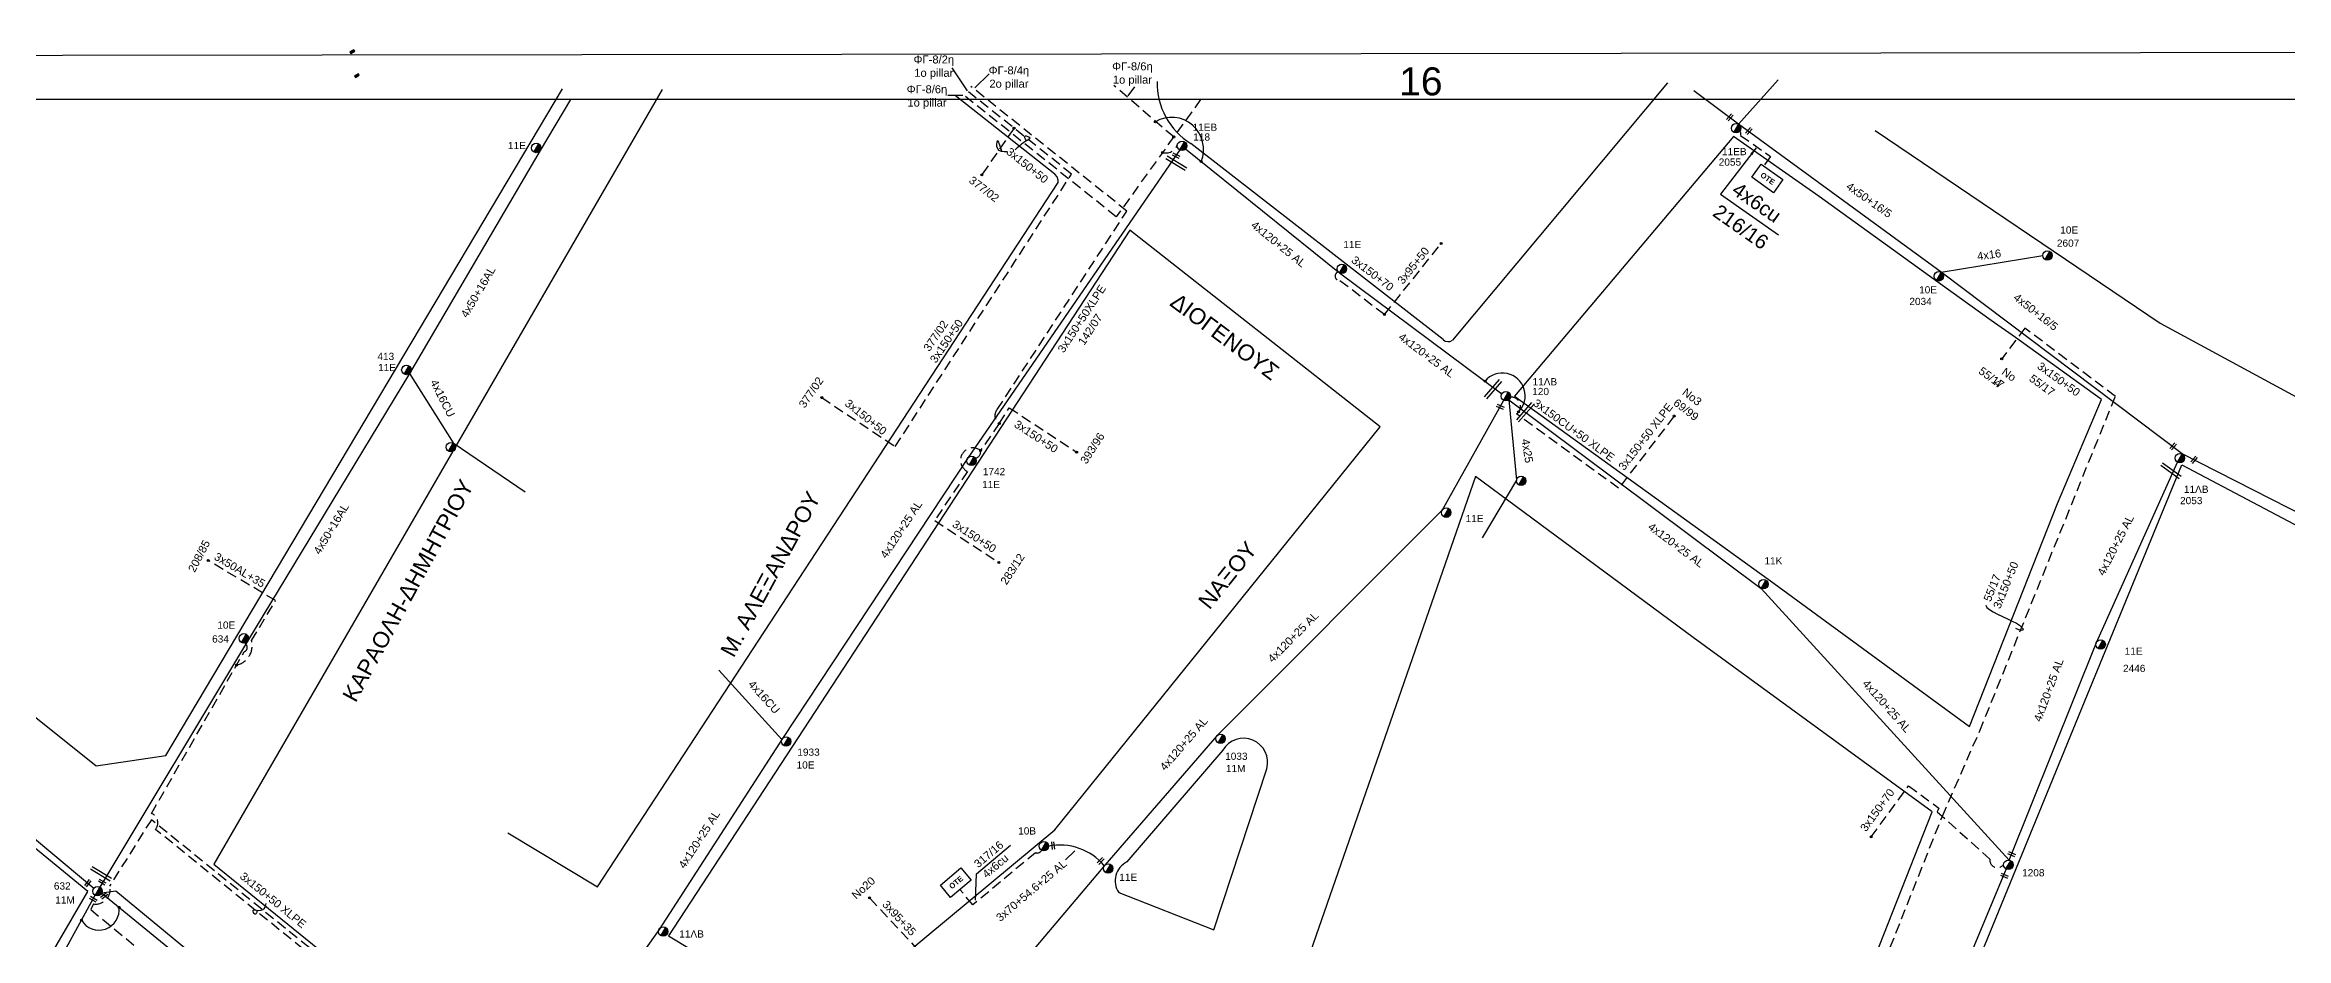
# Model space of a CAD drawing. Header units: millimetres. Extents: x -2591 to -1162, y 241 to 765.
# Drawn here: x -2170.9 to -1890.8, y 653.3 to 765 of the extents above; entities that cross this region are included whole.
import ezdxf
from ezdxf.enums import TextEntityAlignment as Align

# ---------------------------------------------------------------- set-up
doc = ezdxf.new("R2010")
doc.units = ezdxf.units.MM
doc.linetypes.add('DASHED', pattern=[19.05, 12.7, -6.35])
for name, color, linetype in [('3x150+50', 7, 'Continuous'), ('3x150+50 XLPE', 7, 'SYN_LINE'), ('3x150+70', 7, 'Continuous'), ('3X150+70AL', 7, 'Continuous'), ('3x50AL+35', 7, 'Continuous'), ('3x95+35', 7, 'Continuous'), ('3x95+50', 7, 'Continuous'), ('4x16', 7, 'Continuous'), ('4x16CU', 7, 'Continuous'), ('4x25', 7, 'Continuous'), ('4x50+16_5', 7, 'Continuous'), ('4x50+16AL', 7, 'Continuous'), ('Link Box 2 Διευθύνσεων', 7, 'Continuous'), ('Pillar OTE', 7, 'Continuous'), ('TEXT ΚΑΛΩΔΙΩΝ', 7, 'Continuous'), ('U6-T & U-6', 7, 'Continuous'), ('Άγνωστα', 7, 'Continuous'), ('Επιγραφές - Σχήματα', 7, 'Continuous'), ('Μηχανική τομή', 7, 'Continuous'), ('Στύλος ΦΜ', 7, 'Continuous'), ('Στύλος ΦΜ @ 1', 7, 'Continuous'), ('Συνδέσεις', 7, 'Continuous'), ('Συνεστραμμένα ΧΤ   3x70+54.6+25 AL', 7, 'SYN_LINE'), ('Συνεστραμμένα ΧΤ   4x120+25 AL', 7, 'SYN_LINE'), ('Τομή', 7, 'Continuous'), ('ΥΠΟΒΑΘΡΟ ΔΕΗ', 7, 'Continuous'), ('Υπόγεια καλώδια Παροχών ΧΤ   4x50AL', 7, 'DASHED'), ('Υπόγεια καλώδια Παροχών ΧΤ   4x6', 7, 'DASHED')]:
    doc.layers.add(name, color=color, linetype=linetype)
doc.styles.add('arial', font='arial.ttf')
doc.styles.get("Standard").update_dxf_attribs({"font": 'arial.ttf'})
doc.linetypes.add('SYN_LINE', pattern='A,0.5,-0.0001,["/\\/\\/\\/",Standard,S=0.1,R=0,X=0,Y=-0.05],-0.25', length=0.7501)
doc.dimstyles.new('ISO-25', dxfattribs={"dimtxt": 2.5, "dimasz": 2.5, "dimexe": 1.25, "dimexo": 0.625, "dimtad": 1, "dimtxsty": 'Standard', "dimcen": 2.5, "dimadec": 0, "dimazin": 0, "dimtfac": 1, "dimtmove": 0, "dimatfit": 3, "dimfxl": 1, "dimarcsym": 0})

# ---------------------------------------------------------------- blocks, each defined once
blk = doc.blocks.new('ΥΠΑΡΧΩΝ ΤΣΙΜΕΝΤΕΝΙΟΣ ΣΤΥΛΟΣ')
at = {"layer": 'Στύλος ΦΜ'}
blk.add_hatch(color=256, dxfattribs=at).paths.add_polyline_path([(-1.3, -2.3, 0.574793), (2.6, 0, 0.268822), (1.3, 2.3)])
blk.add_line((-1.3, -2.3), (1.3, 2.3), dxfattribs=at)
blk.add_circle((0, 0), 2.62, dxfattribs=at)
at = {"layer": 'Στύλος ΦΜ', "flags": 4}
for tag, p in [('ΤΥΠΟΣ', (-4.9, 3)), ('ΑΡΙΘΜΟΣ', (-4.7, 8.1))]:
    blk.add_attdef(tag, p, '', height=4, dxfattribs=at)
blk = doc.blocks.new('_ΣΥΝΔΕΣΗ')
at = {"layer": 'Συνδέσεις', "linetype": 'SYN_LINE', "ltscale": 40}
blk.add_hatch(color=256, dxfattribs=at).paths.add_polyline_path([(0.5, 0, 1), (-0.5, 0, 1)])
at = {"layer": 'Συνδέσεις'}
blk.add_circle((0, 0), 0.5, dxfattribs=at)
blk = doc.blocks.new('ΤΟΜΗ')
at = {"layer": 'Τομή', "ltscale": 40}
for p, q in [((0, -1.9), (-11.4, -1.9)), ((0, -3.4), (-11.4, -3.4))]:
    blk.add_line(p, q, dxfattribs=at)
blk = doc.blocks.new('ΜΗΧΑΝΙΚΗ ΤΟΜΗ')
at = {"layer": 'Μηχανική τομή', "ltscale": 40}
for p, q in [((0, 0.8), (-3.8, 0.8)), ((0, -0.3), (-3.8, -0.3))]:
    blk.add_line(p, q, dxfattribs=at)
blk = doc.blocks.new('PILLAR ΟΤΕ')
at = {"layer": 'Pillar OTE', "ltscale": 40}
blk.add_lwpolyline([(-3.31, 2.02), (3.39, 2.02), (3.39, -1.99), (-3.31, -1.99)], close=True, dxfattribs=at)
at = {"layer": 'Pillar OTE', "insert": (-1.81, 0.71), "char_height": 1.3575, "width": 109.961, "attachment_point": 1}
blk.add_mtext('{\\fArial|b1|i0|c161|p34;OTE}', dxfattribs=at)
blk = doc.blocks.new('LINK BOX 2 ΑΝΑΧΩΡΗΣΕΩΝ')
at = {"layer": 'U6-T & U-6'}
h = blk.add_hatch(color=256, dxfattribs=at)
h.dxf.hatch_style = 1
h.paths.add_polyline_path([(-209, 757.1), (-209, 756.3), (-206.7, 756.3), (-206.7, 757.1)])
blk.add_lwpolyline([(-206.7, 757.1), (-209, 757.1), (-209, 756.3), (-206.7, 756.3)], close=True, dxfattribs=at)

msp = doc.modelspace()

# ---------------------------------------------------------------- linework, layer by layer
at = {"layer": '3x150+50', "color": 173, "linetype": 'DASHED', "lineweight": -3, "ltscale": 0.1}
for points in [[(-2073.822, 720.905), (-2064.649, 714.795), (-2042.606, 748.867), (-2055.633, 759.28)], [(-2049.799, 754.616), (-2053.835, 748.765)]]:
    msp.add_lwpolyline(points, dxfattribs=at)
at = {"layer": '3x150+50', "color": 151, "linetype": 'DASHED', "lineweight": -3, "ltscale": 0.1}
for points in [[(-2029.845, 753.506), (-2037.304, 759.938)], [(-2026.477, 758.187), (-2037.024, 743.527), (-2056.07, 758.734)]]:
    msp.add_lwpolyline(points, dxfattribs=at)
msp.add_lwpolyline([(-2031.248, 751.556, 0.3823626), (-2029.384, 752.517, -0.8076691)], format="xyb", dxfattribs=at)
at = {"layer": '3x150+50', "color": 62, "linetype": 'DASHED', "lineweight": -3, "ltscale": 0.1}
msp.add_lwpolyline([(-2051.639, 717.668), (-2053.989, 714.302, 1.1066471), (-2055.612, 711.676), (-2059.709, 705.529), (-2051.702, 700.293)], format="xyb", dxfattribs=at)
msp.add_lwpolyline([(-2051.639, 717.668), (-2050.398, 719.645), (-2041.973, 714.092)], dxfattribs=at)
msp.add_arc((-2054.819, 714.14), 0.846, 283.7985, 11.01235, dxfattribs=at)
at = {"layer": '3x150+50 XLPE', "color": 62, "linetype": 'DASHED', "lineweight": -3, "ltscale": 0.1}
msp.add_lwpolyline([(-2051.639, 717.668, -0.4614359), (-2051.91, 719.415), (-2035.69, 744.235), (-2055.196, 759.827)], format="xyb", dxfattribs=at)
at = {"layer": '3x150+50 XLPE', "color": 151, "linetype": 'DASHED', "lineweight": -3, "ltscale": 0.1}
msp.add_lwpolyline([(-1967.362, 718.512), (-1974.233, 709.569), (-1986.997, 718.872, 0.7606704), (-1987.741, 720.976, -1.8538518)], format="xyb", dxfattribs=at)
at = {"layer": '3x150+50 XLPE', "color": 2, "linetype": 'DASHED', "lineweight": -3, "ltscale": 0.1}
msp.add_lwpolyline([(-2102.931, 621.887, -0.8461921), (-2106.124, 625.548), (-2157.081, 666.911, 0.4920613), (-2157.587, 668.902), (-2146.018, 689.123, 0.6871734), (-2145.989, 690.217)], format="xyb", dxfattribs=at)
at = {"layer": '3x150+50 XLPE', "color": 1, "linetype": 'DASHED', "lineweight": -3, "ltscale": 0.1}
msp.add_lwpolyline([(-2103.472, 622.326, -0.7386458), (-2105.371, 625.71), (-2157.612, 668.115), (-2162.832, 659.818, -0.5432694), (-2164.84, 657.584), (-2165.195, 656.875), (-2156.968, 650.122, -1.1159063), (-2158.073, 649.042)], format="xyb", dxfattribs=at)
at = {"layer": '3x150+70', "color": 151, "linetype": 'DASHED', "lineweight": -3, "ltscale": 0.1}
msp.add_lwpolyline([(-2009.256, 736.628, 0.9435218), (-2009.061, 735.572), (-2003.495, 731.315)], format="xyb", dxfattribs=at)
at = {"layer": '3x150+70', "color": 85, "linetype": 'DASHED', "lineweight": -3, "ltscale": 0.1}
msp.add_lwpolyline([(-1942.672, 665.961), (-1938.012, 672.343), (-1934.227, 669.579), (-1934.42, 669.112), (-1927.84, 663.195, 0.7710462), (-1926.117, 662.516)], format="xyb", dxfattribs=at)
at = {"layer": '3X150+70AL', "color": 1, "linetype": 'DASHED', "lineweight": -3, "ltscale": 0.1}
msp.add_lwpolyline([(-1993.246, 622.494), (-1987.995, 635.725), (-1952.222, 622.073), (-1933.776, 668.574), (-1929.097, 679.244), (-1912.149, 721.064), (-1923.462, 729.602), (-1926.36, 725.762)], dxfattribs=at)
at = {"layer": '3x50AL+35', "color": 2, "linetype": 'DASHED', "lineweight": -3, "ltscale": 0.1}
msp.add_lwpolyline([(-2146.967, 687.464, 0.4290814), (-2145.099, 690.534), (-2142.084, 695.521), (-2150.513, 700.538)], format="xyb", dxfattribs=at)
at = {"layer": '3x95+35', "color": 30, "linetype": 'DASHED', "lineweight": -3, "ltscale": 0.1}
msp.add_lwpolyline([(-2061.723, 651.77), (-2067.856, 658.334)], dxfattribs=at)
at = {"layer": '3x95+50', "color": 151, "linetype": 'DASHED', "lineweight": -3, "ltscale": 0.1}
msp.add_lwpolyline([(-2003.495, 731.315), (-1996.412, 740.195)], dxfattribs=at)
at = {"layer": '4x16', "color": 6, "linetype": 'Continuous', "lineweight": -3, "ltscale": 0.1}
msp.add_lwpolyline([(-1933.922, 736.596), (-1921.238, 738.694)], dxfattribs=at)
at = {"layer": '4x16CU', "color": 2, "linetype": 'SYN_LINE', "lineweight": -3, "ltscale": 10}
msp.add_lwpolyline([(-2125.341, 723.939), (-2119.887, 715.237), (-2110.899, 709.142)], dxfattribs=at)
at = {"layer": '4x16CU', "color": 62, "linetype": 'SYN_LINE', "lineweight": -3, "ltscale": 10}
msp.add_lwpolyline([(-2078.819, 678.164), (-2086.693, 686.836)], dxfattribs=at)
at = {"layer": '4x25', "color": 6, "linetype": 'SYN_LINE', "lineweight": -3, "ltscale": 10}
msp.add_lwpolyline([(-1987.941, 720.627), (-1987.005, 710.574), (-1991.285, 703.37)], dxfattribs=at)
at = {"layer": '4x50+16_5', "color": 6, "linetype": 'Continuous', "lineweight": -3, "ltscale": 0.1}
for points in [[(-1959.267, 755.116), (-1964.817, 759.285)], [(-1959.267, 755.116), (-1954.305, 760.652)], [(-1813.356, 677.848), (-1845.03, 695.062), (-1874.861, 699.113), (-1903.799, 713.861), (-1933.922, 736.596), (-1959.267, 755.116)]]:
    msp.add_lwpolyline(points, dxfattribs=at)
at = {"layer": '4x50+16AL', "color": 2, "linetype": 'Continuous', "lineweight": -3, "ltscale": 0.1}
msp.add_lwpolyline([(-2105.22, 758.187), (-2109.014, 751.822), (-2125.341, 723.939), (-2145.595, 690.429), (-2164.067, 659.685)], dxfattribs=at)
at = {"layer": '4x50+16AL', "color": 62, "linetype": 'Continuous', "lineweight": -3, "ltscale": 0.1}
msp.add_lwpolyline([(-2214.453, 700.106), (-2192.22, 682.475), (-2164.817, 659.544)], dxfattribs=at)
at = {"layer": '4x50+16AL', "color": 5, "linetype": 'Continuous', "lineweight": -3, "ltscale": 0.1}
msp.add_lwpolyline([(-2212.202, 578.023), (-2194.891, 605.58), (-2177.891, 634.556), (-2164.65, 658.662)], dxfattribs=at)
at = {"layer": 'Άγνωστα', "lineweight": -3, "ltscale": 0.1}
msp.add_lwpolyline([(-1162.289, 242.781), (-2590.8, 240.93), (-2590.808, 763.187), (-1162.297, 765.038)], close=True, dxfattribs=at)
at = {"layer": 'Συνεστραμμένα ΧΤ   3x70+54.6+25 AL', "color": 62, "linetype": 'SYN_LINE', "lineweight": -3, "ltscale": 10}
msp.add_lwpolyline([(-2129.886, 631.157), (-2129.815, 632.526), (-2162.038, 659.188), (-2163.823, 658.931)], dxfattribs=at)
at = {"layer": 'Συνεστραμμένα ΧΤ   3x70+54.6+25 AL', "color": 5, "linetype": 'SYN_LINE', "lineweight": -3, "ltscale": 10}
msp.add_lwpolyline([(-2163.823, 658.931), (-2129.886, 631.157)], dxfattribs=at)
at = {"layer": 'Συνεστραμμένα ΧΤ   4x120+25 AL', "color": 62, "linetype": 'SYN_LINE', "lineweight": -3, "ltscale": 10}
msp.add_lwpolyline([(-2029.095, 751.899), (-2055.516, 713.412), (-2078.749, 678.272), (-2094.165, 654.392), (-2104.16, 640.244)], dxfattribs=at)
at = {"layer": 'Συνεστραμμένα ΧΤ   4x120+25 AL', "color": 151, "linetype": 'SYN_LINE', "lineweight": -3, "ltscale": 10}
msp.add_lwpolyline([(-2028.37, 752.013), (-2009.108, 736.509), (-1988.813, 721.401)], dxfattribs=at)
at = {"layer": 'Συνεστραμμένα ΧΤ   4x120+25 AL', "color": 6, "linetype": 'SYN_LINE', "lineweight": -3, "ltscale": 10}
msp.add_lwpolyline([(-1988.612, 720.564), (-1996.295, 706.82), (-2024.46, 678.59), (-2038.448, 662.44), (-2052.069, 646.31)], dxfattribs=at)
at = {"layer": 'Συνεστραμμένα ΧΤ   4x120+25 AL', "color": 85, "linetype": 'SYN_LINE', "lineweight": -3, "ltscale": 10}
for points in [[(-1987.941, 720.627), (-1956.428, 697.051), (-1925.417, 663.054)], [(-1925.417, 663.054), (-1914.524, 690.297), (-1904.382, 712.838)], [(-1925.82, 661.964), (-1934.627, 640.733), (-1943.255, 617.333), (-1967.492, 626.566), (-2007.672, 642.457), (-2034.992, 644.431), (-2051.774, 645.759)]]:
    msp.add_lwpolyline(points, dxfattribs=at)
at = {"layer": 'Συνεστραμμένα ΧΤ   4x120+25 AL', "color": 6, "linetype": 'SYN_LINE', "lineweight": -3, "ltscale": 10}
msp.add_arc((-2044.089, 657.644), 7.304, 40.2408, 100.93851, dxfattribs=at)
at = {"layer": 'ΥΠΟΒΑΘΡΟ ΔΕΗ', "lineweight": -3}
for points in [[(-2184.403, 759.168), (-2202.191, 704.985), (-2164.516, 674.839), (-2155.819, 676.151), (-2106.23, 759.515)], [(-2093.773, 759.44), (-2149.816, 662.56), (-2099.154, 621.436), (-2060.684, 653.538), (-2044.713, 666.865), (-2015.718, 702.799), (-2004.025, 717.238), (-2035.322, 741.845), (-2092.987, 653.608), (-2084.503, 648.458)], [(-1968.142, 760.263), (-1995.001, 728.098)], [(-1942.174, 754.305), (-1906.559, 730.232), (-1859.012, 704.469), (-1846.166, 734.101), (-1841.199, 746.192), (-1839.774, 749.866), (-1864.814, 760.243)], [(-2113.061, 666.496), (-2101.845, 659.709), (-2044.274, 747.802), (-2044.274, 748.125), (-2044.411, 748.518), (-2044.691, 748.859), (-2057.103, 758.657)], [(-1959.864, 753.553), (-1987.251, 721.083), (-1954.805, 697.664), (-1930.384, 679.785), (-1919.377, 707.65), (-1913.899, 720.689), (-1924.619, 728.408), (-1927.678, 730.557), (-1935.37, 736.097), (-1949.165, 746.044), (-1959.864, 753.553)], [(-1996.172, 728.158), (-2027.698, 752.68)], [(-1961.485, 746.356), (-1954.267, 741.28)], [(-1922.615, 611.112), (-1942.169, 618.431), (-1932.436, 642.752), (-1915.643, 683.771), (-1903.851, 712.501), (-1875.86, 697.685), (-1825.867, 671.155), (-1836.972, 641.442), (-1846.447, 616.06), (-1874.126, 627.35), (-1892.992, 634.504), (-1889.826, 643.412), (-1908.163, 650.472), (-1922.615, 611.112)], [(-1992.12, 711.043), (-2014.139, 647.694), (-1983.643, 635.191), (-1958.473, 625.682), (-1953.114, 623.611), (-1942.732, 649.621), (-1935.065, 669.112), (-1964.901, 690.895), (-1992.12, 711.043)], [(-2200.54, 687.879), (-2210, 683.683), (-2240.76, 595.373), (-2209.482, 585.746), (-2208.269, 585.909), (-2186.978, 622.425), (-2165.557, 659.125), (-2200.54, 687.879)], [(-2023.695, 676.827), (-2035.712, 662.832)], [(-2036.718, 659.01), (-2024.845, 654.355), (-2018.204, 674.499)], [(-2054.504, 661.36), (-2050.242, 664.916)]]:
    msp.add_lwpolyline(points, dxfattribs=at)
msp.add_lwpolyline([(-2586.401, 249.271), (-1235.778, 249.271), (-1235.778, 758.187), (-2586.401, 758.187)], close=True, dxfattribs=at)
for centre, radius, start, end in [((-2022.995, 760.252), 8.914, 178.85036, 238.15454), ((-1995.552, 728.797), 0.89, 225.86014, 308.25143), ((-2021.107, 675.289), 3.01, 344.7773, 149.27799), ((-2034.484, 660.465), 2.666, 117.40978, 213.09116)]:
    msp.add_arc(centre, radius, start, end, dxfattribs=at)
at = {"layer": 'ΥΠΟΒΑΘΡΟ ΔΕΗ', "lineweight": -3, "ltscale": 0.1}
for centre, radius, start, end in [((-2030.116, 751.961), 4.001, 337.65688, 120.2983), ((-1988.761, 721.128), 2.85, 315.15703, 139.54865), ((-2164.17, 656.849), 2.536, 210.54596, 6.95652)]:
    msp.add_arc(centre, radius, start, end, dxfattribs=at)
at = {"layer": 'ΥΠΟΒΑΘΡΟ ΔΕΗ', "lineweight": -3}
for points in [[(-2048.26, 753.018), (-2048.405, 753.647), (-2047.836, 753.369), (-2048.308, 752.993), (-2048.587, 752.812), (-2049.666, 751.916)], [(-2051.31, 751.728), (-2051.896, 752.981), (-2051.92, 752.134), (-2050.635, 751.71)], [(-2144.339, 656.823), (-2144.678, 656.295), (-2144.91, 656.791), (-2144.255, 656.781), (-2143.356, 657.277), (-2143.261, 657.636)]]:
    msp.add_spline(points, degree=3, dxfattribs=at)
msp.add_open_spline([(-1928.335, 694.952), (-1928.3, 694.223), (-1923.161, 692.557), (-1923.473, 691.447), (-1924.584, 692.037)], degree=3, dxfattribs=at)
at = {"layer": 'Υπόγεια καλώδια Παροχών ΧΤ   4x6', "color": 6, "linetype": 'DASHED', "ltscale": 0.1}
for points in [[(-1959.09, 754.25, -0.2447642), (-1958.99, 753.695), (-1955.269, 751.083), (-1956.06, 749.957)], [(-2046.354, 664.304, -0.3926369), (-2047.117, 663.989), (-2054.948, 657.454), (-2056.568, 659.395)]]:
    msp.add_lwpolyline(points, format="xyb", dxfattribs=at)

# ---------------------------------------------------------------- block references
at = {"layer": 'Link Box 2 Διευθύνσεων', "xscale": 0.2499999999998457, "yscale": 0.2499999999998457, "zscale": 0.2499999999998457, "rotation": 33.44141744236277}
for p in [(-1984.886, 634.96), (-1984.316, 631.953)]:
    msp.add_blockref('LINK BOX 2 ΑΝΑΧΩΡΗΣΕΩΝ', p, dxfattribs=at)
at = {"layer": 'Pillar OTE'}
for p, xscale, yscale, zscale, rotation in [((-1955.673, 748.336), 0.4999999999999999, 0.4999999999999999, 0.4999999999999999, 324.5882318549308), ((-2057.085, 660.22), 0.5, 0.5, 0.5, 39.84363378180714)]:
    msp.add_blockref('PILLAR ΟΤΕ', p, dxfattribs=dict(at, xscale=xscale, yscale=yscale, zscale=zscale, rotation=rotation))
at = {"layer": 'Μηχανική τομή', "lineweight": -3}
for p, xscale, yscale, zscale, rotation in [((-1960.681, 755.656), 0.2499999999999677, 0.2499999999999677, 0.2499999999999677, 229.0359132705887), ((-1958.31, 753.932), 0.2499999999999677, 0.2499999999999677, 0.2499999999999677, 229.0359132705886), ((-2029.972, 751.442), 0.2499999999999677, 0.2499999999999677, 0.2499999999999677, 156.2943178275487), ((-1989.451, 720.042), 0.2499999999999677, 0.2499999999999677, 0.2499999999999677, 156.2943178275487), ((-1905.297, 714.501), 0.2499999999999677, 0.2499999999999677, 0.2499999999999677, 229.0359132705886), ((-1902.675, 712.817), 0.2499999999999677, 0.2499999999999677, 0.2499999999999677, 229.0359132705886), ((-2044.927, 665.363), 0.2499999999999676, 0.2499999999999676, 0.2499999999999676, 96.02748002396308), ((-1925.544, 664.091), 0.2499999999999677, 0.2499999999999677, 0.2499999999999677, 156.2943178275487), ((-2039.348, 662.663), 0.2499999999999676, 0.2499999999999676, 0.2499999999999676, 226.3781816950837), ((-1926.439, 661.374), 0.2499999999999677, 0.2499999999999677, 0.2499999999999677, 156.2943178275487), ((-2165.232, 660.525), 0.2499999999999677, 0.2499999999999677, 0.2499999999999677, 51.39682537482479), ((-2164.495, 657.852), 0.2499999999999677, 0.2499999999999677, 0.2499999999999677, 330.2284455327394), ((-2163.377, 660.008), 0.2499999999999677, 0.2499999999999677, 0.2499999999999677, 330.2284455327394), ((-2163.115, 658.809), 0.2499999999999677, 0.2499999999999677, 0.2499999999999677, 37.87349643738412)]:
    msp.add_blockref('ΜΗΧΑΝΙΚΗ ΤΟΜΗ', p, dxfattribs=dict(at, xscale=xscale, yscale=yscale, zscale=zscale, rotation=rotation))
at = {"layer": 'Στύλος ΦΜ @ 1', "lineweight": -3, "ltscale": 40}
ref = msp.add_blockref('ΥΠΑΡΧΩΝ ΤΣΙΜΕΝΤΕΝΙΟΣ ΣΤΥΛΟΣ', (-2028.804, 752.411), dxfattribs=dict(at, xscale=0.2249999999999943, yscale=0.2249999999999943, zscale=0.2249999999999943))
ref.add_attrib('ΤΥΠΟΣ', '11EB', dxfattribs={"layer": 'Στύλος ΦΜ', "height": 0.9, "flags": 4}).set_placement((-2027.488, 754.007), align=Align.BOTTOM_LEFT)
ref.add_attrib('ΑΡΙΘΜΟΣ', '118', (-2027.396, 753.055), dxfattribs={"layer": 'Στύλος ΦΜ', "height": 0.9, "flags": 4})
ref = msp.add_blockref('ΥΠΑΡΧΩΝ ΤΣΙΜΕΝΤΕΝΙΟΣ ΣΤΥΛΟΣ', (-1959.56, 754.605), dxfattribs=dict(at, xscale=0.2249999999999943, yscale=0.2249999999999943, zscale=0.2249999999999943))
ref.add_attrib('ΤΥΠΟΣ', '11EB', dxfattribs={"layer": 'Στύλος ΦΜ', "height": 0.9, "flags": 4}).set_placement((-1961.317, 750.955), align=Align.BOTTOM_LEFT)
ref.add_attrib('ΑΡΙΘΜΟΣ', '2055', (-1961.724, 749.921), dxfattribs={"layer": 'Στύλος ΦΜ', "height": 0.9, "flags": 4})
ref = msp.add_blockref('ΥΠΑΡΧΩΝ ΤΣΙΜΕΝΤΕΝΙΟΣ ΣΤΥΛΟΣ', (-2109.514, 752.133), dxfattribs=dict(at, xscale=0.2249999999999943, yscale=0.2249999999999943, zscale=0.2249999999999943))
ref.add_attrib('ΤΥΠΟΣ', '11E', dxfattribs={"layer": 'Στύλος ΦΜ', "height": 0.9, "flags": 4}).set_placement((-2113.047, 751.716), align=Align.BOTTOM_LEFT)
ref = msp.add_blockref('ΥΠΑΡΧΩΝ ΤΣΙΜΕΝΤΕΝΙΟΣ ΣΤΥΛΟΣ', (-1920.649, 738.687), dxfattribs=dict(at, xscale=0.2249999999999943, yscale=0.2249999999999943, zscale=0.2249999999999943))
ref.add_attrib('ΤΥΠΟΣ', '10E', dxfattribs={"layer": 'Στύλος ΦΜ', "height": 0.9, "flags": 4}).set_placement((-1919.041, 741.152), align=Align.BOTTOM_LEFT)
ref.add_attrib('ΑΡΙΘΜΟΣ', '2607', (-1919.46, 739.78), dxfattribs={"layer": 'Στύλος ΦΜ', "height": 0.9, "flags": 4})
ref = msp.add_blockref('ΥΠΑΡΧΩΝ ΤΣΙΜΕΝΤΕΝΙΟΣ ΣΤΥΛΟΣ', (-2008.818, 737.022), dxfattribs=dict(at, xscale=0.2249999999999943, yscale=0.2249999999999943, zscale=0.2249999999999943))
ref.add_attrib('ΤΥΠΟΣ', '11E', dxfattribs={"layer": 'Στύλος ΦΜ', "height": 0.9, "flags": 4}).set_placement((-2008.638, 739.348), align=Align.BOTTOM_LEFT)
ref = msp.add_blockref('ΥΠΑΡΧΩΝ ΤΣΙΜΕΝΤΕΝΙΟΣ ΣΤΥΛΟΣ', (-1934.214, 736.084), dxfattribs=dict(at, xscale=0.2249999999999943, yscale=0.2249999999999943, zscale=0.2249999999999943))
ref.add_attrib('ΤΥΠΟΣ', '10E', dxfattribs={"layer": 'Στύλος ΦΜ', "height": 0.9, "flags": 4}).set_placement((-1936.682, 733.673), align=Align.BOTTOM_LEFT)
ref.add_attrib('ΑΡΙΘΜΟΣ', '2034', (-1937.899, 732.49), dxfattribs={"layer": 'Στύλος ΦΜ', "height": 0.9, "flags": 4})
ref = msp.add_blockref('ΥΠΑΡΧΩΝ ΤΣΙΜΕΝΤΕΝΙΟΣ ΣΤΥΛΟΣ', (-2125.744, 724.368), dxfattribs=dict(at, xscale=0.2249999999999943, yscale=0.2249999999999943, zscale=0.2249999999999943))
ref.add_attrib('ΤΥΠΟΣ', '11E', dxfattribs={"layer": 'Στύλος ΦΜ', "height": 0.9, "flags": 4}).set_placement((-2129.277, 723.95), align=Align.BOTTOM_LEFT)
ref.add_attrib('ΑΡΙΘΜΟΣ', '413', (-2129.364, 725.613), dxfattribs={"layer": 'Στύλος ΦΜ', "height": 0.9, "flags": 4})
ref = msp.add_blockref('ΥΠΑΡΧΩΝ ΤΣΙΜΕΝΤΕΝΙΟΣ ΣΤΥΛΟΣ', (-1988.321, 721.076), dxfattribs=dict(at, xscale=0.2249999999999943, yscale=0.2249999999999943, zscale=0.2249999999999943))
ref.add_attrib('ΤΥΠΟΣ', '11ΛΒ', dxfattribs={"layer": 'Στύλος ΦΜ', "height": 0.9, "flags": 4}).set_placement((-1985, 722.175), align=Align.BOTTOM_LEFT)
ref.add_attrib('ΑΡΙΘΜΟΣ', '120', (-1985.034, 721.226), dxfattribs={"layer": 'Στύλος ΦΜ', "height": 0.9, "flags": 4})
at = {"layer": 'Στύλος ΦΜ @ 1', "lineweight": -3, "ltscale": 40, "xscale": 0.2249999999999943, "yscale": 0.2249999999999943, "zscale": 0.2249999999999943}
for p in [(-2120.18, 714.726), (-1986.42, 710.508)]:
    msp.add_blockref('ΥΠΑΡΧΩΝ ΤΣΙΜΕΝΤΕΝΙΟΣ ΣΤΥΛΟΣ', p, dxfattribs=at)
at = {"layer": 'Στύλος ΦΜ @ 1', "lineweight": -3, "ltscale": 40}
ref = msp.add_blockref('ΥΠΑΡΧΩΝ ΤΣΙΜΕΝΤΕΝΙΟΣ ΣΤΥΛΟΣ', (-2055.106, 712.989), dxfattribs=dict(at, xscale=0.2249999999999943, yscale=0.2249999999999943, zscale=0.2249999999999943))
ref.add_attrib('ΤΥΠΟΣ', '11E', dxfattribs={"layer": 'Στύλος ΦΜ', "height": 0.9, "flags": 4}).set_placement((-2053.79, 709.33), align=Align.BOTTOM_LEFT)
ref.add_attrib('ΑΡΙΘΜΟΣ', '1742', (-2053.697, 711.206), dxfattribs={"layer": 'Στύλος ΦΜ', "height": 0.9, "flags": 4})
ref = msp.add_blockref('ΥΠΑΡΧΩΝ ΤΣΙΜΕΝΤΕΝΙΟΣ ΣΤΥΛΟΣ', (-1904.092, 713.35), dxfattribs=dict(at, xscale=0.2249999999999943, yscale=0.2249999999999943, zscale=0.2249999999999943))
ref.add_attrib('ΤΥΠΟΣ', '11ΛB', dxfattribs={"layer": 'Στύλος ΦΜ', "height": 0.9, "flags": 4}).set_placement((-1903.589, 708.724), align=Align.BOTTOM_LEFT)
ref.add_attrib('ΑΡΙΘΜΟΣ', '2053', (-1904.071, 707.581), dxfattribs={"layer": 'Στύλος ΦΜ', "height": 0.9, "flags": 4})
ref = msp.add_blockref('ΥΠΑΡΧΩΝ ΤΣΙΜΕΝΤΕΝΙΟΣ ΣΤΥΛΟΣ', (-1995.787, 706.521), dxfattribs=dict(at, xscale=0.2249999999999943, yscale=0.2249999999999943, zscale=0.2249999999999943))
ref.add_attrib('ΤΥΠΟΣ', '11E', dxfattribs={"layer": 'Στύλος ΦΜ', "height": 0.9, "flags": 4}).set_placement((-1993.35, 705.063), align=Align.BOTTOM_LEFT)
ref = msp.add_blockref('ΥΠΑΡΧΩΝ ΤΣΙΜΕΝΤΕΝΙΟΣ ΣΤΥΛΟΣ', (-1956.137, 697.563), dxfattribs=dict(at, xscale=0.2249999999999943, yscale=0.2249999999999943, zscale=0.2249999999999943))
ref.add_attrib('ΤΥΠΟΣ', '11K', dxfattribs={"layer": 'Στύλος ΦΜ', "height": 0.9, "flags": 4}).set_placement((-1956.009, 699.783), align=Align.BOTTOM_LEFT)
ref = msp.add_blockref('ΥΠΑΡΧΩΝ ΤΣΙΜΕΝΤΕΝΙΟΣ ΣΤΥΛΟΣ', (-2146.051, 690.802), dxfattribs=dict(at, xscale=0.2249999999999943, yscale=0.2249999999999943, zscale=0.2249999999999943))
ref.add_attrib('ΤΥΠΟΣ', '10E', dxfattribs={"layer": 'Στύλος ΦΜ', "height": 0.9, "flags": 4}).set_placement((-2149.368, 691.738), align=Align.BOTTOM_LEFT)
ref.add_attrib('ΑΡΙΘΜΟΣ', '634', (-2150.02, 690.275), dxfattribs={"layer": 'Στύλος ΦΜ', "height": 0.9, "flags": 4})
ref = msp.add_blockref('ΥΠΑΡΧΩΝ ΤΣΙΜΕΝΤΕΝΙΟΣ ΣΤΥΛΟΣ', (-1913.994, 690.04), dxfattribs=dict(at, xscale=0.2249999999999943, yscale=0.2249999999999943, zscale=0.2249999999999943))
ref.add_attrib('ΤΥΠΟΣ', '11E', dxfattribs={"layer": 'Στύλος ΦΜ', "height": 0.9, "flags": 4}).set_placement((-1910.986, 688.486), align=Align.BOTTOM_LEFT)
ref.add_attrib('ΑΡΙΘΜΟΣ', '2446', (-1911.199, 686.595), dxfattribs={"layer": 'Στύλος ΦΜ', "height": 0.9, "flags": 4})
ref = msp.add_blockref('ΥΠΑΡΧΩΝ ΤΣΙΜΕΝΤΕΝΙΟΣ ΣΤΥΛΟΣ', (-2078.292, 677.9), dxfattribs=dict(at, xscale=0.2249999999999943, yscale=0.2249999999999943, zscale=0.2249999999999943))
ref.add_attrib('ΤΥΠΟΣ', '10E', dxfattribs={"layer": 'Στύλος ΦΜ', "height": 0.9, "flags": 4}).set_placement((-2076.976, 674.241), align=Align.BOTTOM_LEFT)
ref.add_attrib('ΑΡΙΘΜΟΣ', '1933', (-2076.883, 676.117), dxfattribs={"layer": 'Στύλος ΦΜ', "height": 0.9, "flags": 4})
ref = msp.add_blockref('ΥΠΑΡΧΩΝ ΤΣΙΜΕΝΤΕΝΙΟΣ ΣΤΥΛΟΣ', (-2023.982, 678.246), dxfattribs=dict(at, xscale=0.2249999999999943, yscale=0.2249999999999943, zscale=0.2249999999999943))
ref.add_attrib('ΤΥΠΟΣ', '11M', dxfattribs={"layer": 'Στύλος ΦΜ', "height": 0.9, "flags": 4}).set_placement((-2023.32, 673.803), align=Align.BOTTOM_LEFT)
ref.add_attrib('ΑΡΙΘΜΟΣ', '1033', (-2023.413, 675.604), dxfattribs={"layer": 'Στύλος ΦΜ', "height": 0.9, "flags": 4})
ref = msp.add_blockref('ΥΠΑΡΧΩΝ ΤΣΙΜΕΝΤΕΝΙΟΣ ΣΤΥΛΟΣ', (-2046.064, 664.816), dxfattribs=dict(at, xscale=0.2249999999999943, yscale=0.2249999999999943, zscale=0.2249999999999943))
ref.add_attrib('ΤΥΠΟΣ', '10Β', dxfattribs={"layer": 'Στύλος ΦΜ', "height": 0.9, "flags": 4}).set_placement((-2049.283, 665.991), align=Align.BOTTOM_LEFT)
ref = msp.add_blockref('ΥΠΑΡΧΩΝ ΤΣΙΜΕΝΤΕΝΙΟΣ ΣΤΥΛΟΣ', (-2038.033, 662.023), dxfattribs=dict(at, xscale=0.2249999999999943, yscale=0.2249999999999943, zscale=0.2249999999999943))
ref.add_attrib('ΤΥΠΟΣ', '11E', dxfattribs={"layer": 'Στύλος ΦΜ', "height": 0.9, "flags": 4}).set_placement((-2036.643, 660.2), align=Align.BOTTOM_LEFT)
ref = msp.add_blockref('ΥΠΑΡΧΩΝ ΤΣΙΜΕΝΤΕΝΙΟΣ ΣΤΥΛΟΣ', (-1925.53, 662.476), dxfattribs=dict(at, xscale=0.2249999999999943, yscale=0.2249999999999943, zscale=0.2249999999999943))
ref.add_attrib('ΑΡΙΘΜΟΣ', '1208', (-1923.808, 661.035), dxfattribs={"layer": 'Στύλος ΦΜ', "height": 0.9, "flags": 4})
ref = msp.add_blockref('ΥΠΑΡΧΩΝ ΤΣΙΜΕΝΤΕΝΙΟΣ ΣΤΥΛΟΣ', (-2164.359, 659.174), dxfattribs=dict(at, xscale=0.2249999999999943, yscale=0.2249999999999943, zscale=0.2249999999999943))
ref.add_attrib('ΤΥΠΟΣ', '11M', dxfattribs={"layer": 'Στύλος ΦΜ', "height": 0.9, "flags": 4}).set_placement((-2169.627, 657.356), align=Align.BOTTOM_LEFT)
ref.add_attrib('ΑΡΙΘΜΟΣ', '632', (-2169.798, 659.382), dxfattribs={"layer": 'Στύλος ΦΜ', "height": 0.9, "flags": 4})
ref = msp.add_blockref('ΥΠΑΡΧΩΝ ΤΣΙΜΕΝΤΕΝΙΟΣ ΣΤΥΛΟΣ', (-2093.642, 654.121), dxfattribs=dict(at, xscale=0.2249999999999943, yscale=0.2249999999999943, zscale=0.2249999999999943))
ref.add_attrib('ΤΥΠΟΣ', '11ΛΒ', dxfattribs={"layer": 'Στύλος ΦΜ', "height": 0.9, "flags": 4}).set_placement((-2091.641, 653.107), align=Align.BOTTOM_LEFT)
at = {"layer": 'Συνδέσεις', "lineweight": -3, "xscale": 0.25, "yscale": 0.25, "zscale": 0.25}
for p in [(-2049.798, 754.619), (-2032.134, 755.418), (-2029.844, 753.508), (-2031.247, 751.558), (-2053.834, 748.768), (-2026.415, 750.443), (-1996.411, 740.197), (-2003.494, 731.318), (-1926.36, 725.762), (-1990.929, 722.98), (-2073.821, 720.908), (-2051.639, 717.671), (-1986.739, 719.121), (-1967.28, 718.61), (-2053.988, 714.305), (-2041.972, 714.095), (-2150.512, 700.541), (-2051.701, 700.296), (-2146.967, 687.467), (-1942.672, 665.961), (-2067.855, 658.336), (-2166.354, 655.56), (-2161.653, 657.156)]:
    msp.add_blockref('_ΣΥΝΔΕΣΗ', p, dxfattribs=at)
at = {"layer": 'Τομή', "lineweight": -3, "xscale": 0.2499999999999997, "yscale": 0.2499999999999997, "zscale": 0.2499999999999997}
for p, rotation in [((-2031.085, 750.405), 148.908142432124), ((-1989.514, 723.477), 48.55955621438346), ((-1985.49, 720.597), 48.55955621438346), ((-1903.67, 711.421), 324.0089174298936), ((-2165.457, 661.558), 148.908142432124)]:
    msp.add_blockref('ΤΟΜΗ', p, dxfattribs=dict(at, rotation=rotation))

# ---------------------------------------------------------------- texts
at = {"layer": 'TEXT ΚΑΛΩΔΙΩΝ', "linetype": 'Continuous', "lineweight": -3, "ltscale": 0.1}
for s, rotation, p in [('3x150+50', 321.39628, (-2048.13, 749.95)), ('4x50+16/5', 324.914, (-1942.919, 745.63)), ('4x120+25 AL', 321.17032, (-2016.731, 740.111)), ('3x95+50', 51.4196, (-1999.897, 737.429)), ('4x50+16AL', 59.64913, (-2116.784, 734.124)), ('3x150+70', 322.59252, (-2004.986, 736.441)), ('4x16', 7.84375, (-1927.938, 738.781)), ('3x150+50XLPE', 56.83477, (-2041.335, 730.783)), ('4x50+16/5', 322.07279, (-1922.092, 731.62)), ('3x150+50', 56, (-2058.249, 727.981)), ('4x120+25 AL', 323.33564, (-1998.223, 726.225)), ('4x16CU', 296.93209, (-2121.209, 720.828)), ('55/17', 324, (-1927.638, 723.395)), ('55/17', 324, (-1921.312, 722.459)), ('3x150+50', 324, (-1919.228, 723.226)), ('3x150+50', 321.39628, (-2068.314, 718.475)), ('3x150CU+50 XLPE', 323.91353, (-1979.817, 716.841)), ('3x150+50 XLPE', 52.46816, (-1970.86, 716.042)), ('3x150+50', 326.60808, (-2047.032, 716.046)), ('4x25', 279.29464, (-1985.647, 714.249)), ('4x50+16AL', 58.84965, (-2135.145, 704.505)), ('4x120+25 AL', 56.52914, (-2063.906, 704.431)), ('4x120+25 AL', 62.85842, (-1912.13, 702.453)), ('3x150+50', 326.81711, (-2054.755, 703.566)), ('4x120+25 AL', 323.19839, (-1967.049, 702.473)), ('3x50AL+35', 329.23453, (-2146.562, 699.35)), ('3x150+50', 68, (-1925.857, 697.458)), ('55/17', 68, (-1927.557, 697.113)), ('4x120+25 AL', 45.06606, (-2014.921, 690.976)), ('4x120+25 AL', 69.74532, (-1920.501, 684.336)), ('4x16CU', 312.23848, (-2081.032, 683.467)), ('4x120+25 AL', 311.66523, (-1940.714, 682.32)), ('4x120+25 AL', 49.10269, (-2028.592, 677.614)), ('3x150+70', 54, (-1941.909, 669.326)), ('4x120+25 AL', 57.15634, (-2089.15, 665.657)), ('3x150+50 XLPE', 320.93317, (-2142.399, 658.068)), ('3x70+54.6+25 AL', 40.33818, (-2047.637, 659.265)), ('3x95+35', 313.05447, (-2064.138, 655.819))]:
    msp.add_text(s, height=1, rotation=rotation, dxfattribs=at).set_placement(p, align=Align.MIDDLE_CENTER)
at = {"layer": 'TEXT ΚΑΛΩΔΙΩΝ', "linetype": 'Continuous', "lineweight": -3, "ltscale": 0.1, "char_height": 1, "attachment_point": 1, "rotation": 40.33818}
for s, insert in [('317/16', (-2054.921, 662.795)), ('4x6cu', (-2053.879, 661.505))]:
    msp.add_mtext_dynamic_manual_height_columns(s, width=1.8, gutter_width=12.5, heights=[0.118], dxfattribs=dict(at, insert=insert))
at = {"layer": 'Άγνωστα', "color": 7, "lineweight": -3, "char_height": 1, "attachment_point": 1}
for s, insert, rotation in [('377/02', (-2054.924, 748.69), 322.34983), ('142/07', (-2041.863, 727.922), 57), ('377/02', (-2061.2, 727.157), 55.75943), ('377/02', (-2076.781, 720.081), 55.75943), ('69/99', (-1966.882, 720.861), 322.34983), ('No3', (-1965.766, 722.173), 322.34983), ('393/96', (-2041.589, 713.061), 57), ('208/85', (-2153.084, 699.431), 62.56316), ('283/12', (-2051.573, 697.953), 57), ('No20', (-2070.201, 658.845), 41.87484)]:
    msp.add_mtext_dynamic_manual_height_columns(s, width=1.8, gutter_width=2.31, heights=[0.73], dxfattribs=dict(at, insert=insert, rotation=rotation))
at = {"layer": 'Άγνωστα', "color": 7, "lineweight": -3}
note = msp.add_mtext_dynamic_manual_height_columns('No ', width=1.8, gutter_width=0.172, heights=[0.73, 0], dxfattribs=dict(at, insert=(-1927.475, 725.878), char_height=1, attachment_point=1, rotation=324))
for column, words in zip(note.columns.linked_columns, ['4']):
    column.text = words
at = {"layer": 'Επιγραφές - Σχήματα', "ltscale": 0.1, "char_height": 1, "width": 14.91767, "attachment_point": 5}
for s, insert in [('ΦΓ-8/2η\\P1o pillar', (-2059.82, 762.216)), ('ΦΓ-8/4η\\P2o pillar', (-2050.436, 760.856)), ('ΦΓ-8/6η\\P1o pillar', (-2035.003, 761.361)), ('ΦΓ-8/6η\\P1o pillar', (-2060.677, 758.493))]:
    msp.add_mtext(s, dxfattribs=dict(at, insert=insert))
at = {"layer": 'Επιγραφές - Σχήματα', "lineweight": -3, "ltscale": 0.2, "insert": (-2001.676, 762.22), "char_height": 3.5, "width": 9.83593, "attachment_point": 1}
msp.add_mtext('16', dxfattribs=at)
at = {"layer": 'ΥΠΟΒΑΘΡΟ ΔΕΗ', "lineweight": -3, "ltscale": 40, "char_height": 2, "width": 26.31339, "attachment_point": 1, "style": 'arial'}
for s, insert, rotation in [('ΔΙΟΓΕΝΟΥΣ', (-2029.267, 734.119), 323.3327), ('ΚΑΡΑΟΛΗ-ΔΗΜΗΤΡΙΟΥ', (-2133.834, 683.616), 61.46618), ('Μ. ΑΛΕΞΑΝΔΡΟΥ', (-2086.599, 689.238), 61.46618), ('ΝΑΞΟΥ', (-2026.932, 695.53), 51.23936)]:
    msp.add_mtext(s, dxfattribs=dict(at, insert=insert, rotation=rotation))
at = {"layer": 'Υπόγεια καλώδια Παροχών ΧΤ   4x50AL', "color": 7, "ltscale": 0.2, "char_height": 1.8, "attachment_point": 1, "rotation": 325}
for s, insert in [('4x6cu', (-1959.202, 747.99)), ('216/16', (-1961.593, 745.211))]:
    msp.add_mtext_dynamic_manual_height_columns(s, width=1.8, gutter_width=12.5, heights=[0.118], dxfattribs=dict(at, insert=insert))

# ---------------------------------------------------------------- leaders
at = {"layer": 'Επιγραφές - Σχήματα', "ltscale": 40}
for points, override in [([(-2055.633, 759.28), (-2057.532, 762.171)], {"dimasz": 0.5, "dimtad": 0}), ([(-2054.715, 759.665), (-2052.893, 761.409)], {"dimasz": 0.5, "dimtad": 0}), ([(-2035.523, 758.657), (-2034.706, 759.772)], {"dimasz": 0.5, "dimtad": 0}), ([(-2056.2, 758.692), (-2058.083, 758.694)], {"dimasz": 0.5, "dimtad": 0}), ([(-1957.041, 752.132), (-1961.485, 746.356)], {"dimasz": 1, "dimtad": 0}), ([(-2042.193, 664.209), (-2043.348, 663.094)], {"dimasz": 0.5, "dimtad": 0}), ([(-2054.615, 658.038), (-2054.504, 661.36)], {"dimasz": 0.5, "dimtad": 0})]:
    msp.add_leader(points, dimstyle='ISO-25', override=override, dxfattribs=at)

doc.saveas('drawing.dxf')
